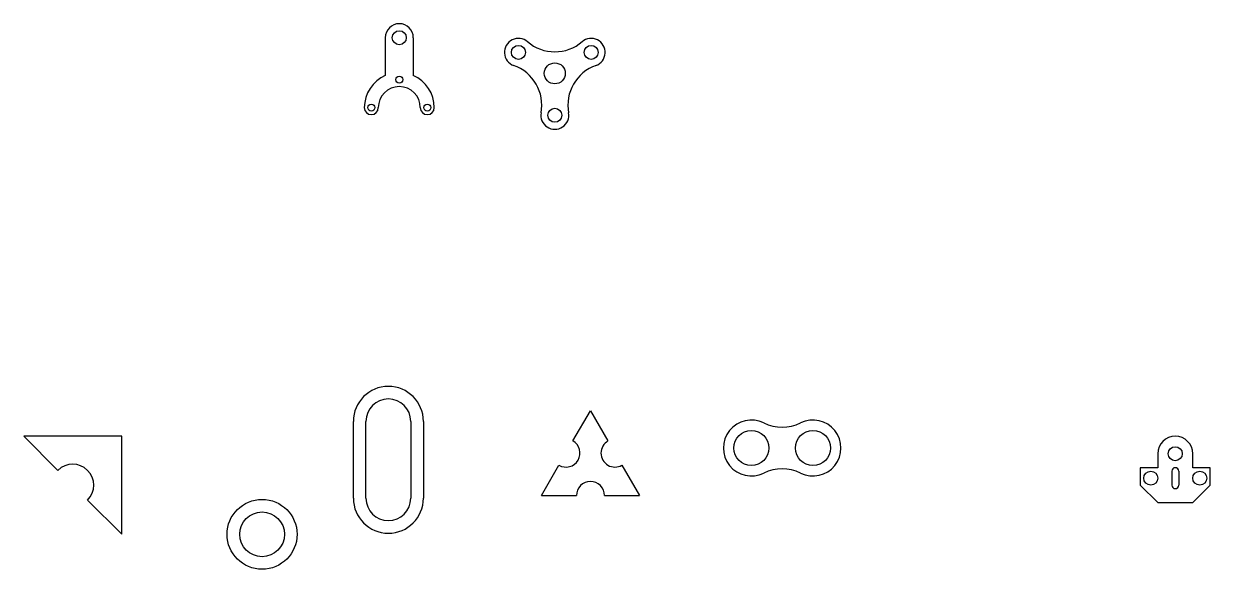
# Model space of a CAD drawing. Header units: millimetres. Extents: x -70 to 778, y -25 to 365.
import ezdxf

# ---------------------------------------------------------------- set-up
doc = ezdxf.new("R2010")
doc.units = ezdxf.units.MM

msp = doc.modelspace()

# ---------------------------------------------------------------- linework, layer by layer
for p, q in [((188.3, 354.96), (188.3, 327.88)), ((208.3, 354.96), (208.3, 327.88)), ((322.33, 66.6), (334.83, 88.25)), ((334.83, 88.25), (347.33, 66.6)), ((165.48, 25.64), (165.48, 80.64)), ((174.48, 25.64), (174.48, 80.64)), ((206.48, 80.64), (206.48, 25.64)), ((215.48, 80.64), (215.48, 25.64)), ((0, 70), (-70, 70)), ((-70, 70), (-45.61, 45.61)), ((0, 0), (0, 70)), ((740.08, 57.51), (740.08, 47.51)), ((765.08, 47.51), (765.08, 57.51)), ((299.83, 27.62), (312.33, 49.28)), ((357.33, 49.28), (369.83, 27.62)), ((740.08, 47.51), (727.58, 47.51)), ((727.58, 47.51), (727.58, 35.01)), ((750.08, 45.01), (750.08, 35.01)), ((755.08, 45.01), (755.08, 35.01)), ((777.58, 47.51), (765.08, 47.51)), ((777.58, 35.01), (777.58, 47.51)), ((727.58, 35.01), (740.08, 22.51)), ((777.58, 35.01), (765.08, 22.51)), ((299.83, 27.62), (324.83, 27.62)), ((344.83, 27.62), (369.83, 27.62)), ((-24.39, 24.39), (0, 0)), ((740.08, 22.51), (765.08, 22.51))]:
    msp.add_line(p, q)
for centre, radius in [((198.3, 354.96), 5), ((283.39, 344.47), 5), ((335.35, 344.47), 5), ((309.37, 329.47), 7.5), ((198.3, 324.96), 2.5), ((178.3, 304.96), 2.5), ((218.3, 304.96), 2.5), ((309.37, 299.47), 5), ((449.78, 61.57), 12.5), ((493.78, 61.57), 12.5), ((752.58, 57.51), 5), ((735.08, 40.01), 5), ((770.08, 40.01), 5), ((100.26, -0.14), 25), ((100.26, -0.14), 16)]:
    msp.add_circle(centre, radius)
for centre, radius, start, end in [((198.3, 354.96), 10, 0, 180), ((283.39, 344.47), 10, 49.49465, 250.50535), ((309.37, 374.88), 30, 229.19139, 310.80861), ((309.37, 329.47), 30, 130.80861, 130.81186), ((335.35, 344.47), 10, 289.49465, 130.50535), ((309.37, 329.47), 30, 49.18814, 49.19139), ((270.04, 306.76), 30, 349.19139, 70.80861), ((309.37, 329.47), 30, 169.18814, 169.19139), ((348.7, 306.76), 30, 109.19139, 190.80861), ((309.37, 329.47), 30, 10.80861, 10.81186), ((198.3, 304.96), 25, 113.57818, 180), ((198.3, 304.96), 25, 0, 66.42182), ((198.3, 304.96), 15, 0, 180), ((178.3, 304.96), 5, 180, 0), ((218.3, 304.96), 5, 180, 0), ((309.37, 299.47), 10, 169.49465, 10.50535), ((309.37, 329.47), 30, 250.80861, 250.81186), ((309.37, 329.47), 30, 289.18814, 289.19139), ((190.48, 80.64), 25, 0, 180), ((190.48, 80.64), 16, 0, 180), ((449.78, 61.57), 20, 63.89612, 296.10388), ((471.78, 106.47), 30, 243.89612, 296.10388), ((493.78, 61.57), 20, 243.89612, 116.10388), ((752.58, 57.51), 12.5, 0, 180), ((317.33, 57.94), 10, 240, 60), ((352.33, 57.94), 10, 120, 300), ((-35, 35), 15, 315, 135), ((471.78, 16.67), 30, 63.89612, 116.10388), ((752.58, 45.01), 2.5, 0, 180), ((334.83, 27.62), 10, 0, 180), ((752.58, 35.01), 2.5, 180, 0), ((190.48, 25.64), 25, 180, 0), ((190.48, 25.64), 16, 180, 0)]:
    msp.add_arc(centre, radius, start, end)

doc.saveas('drawing.dxf')
